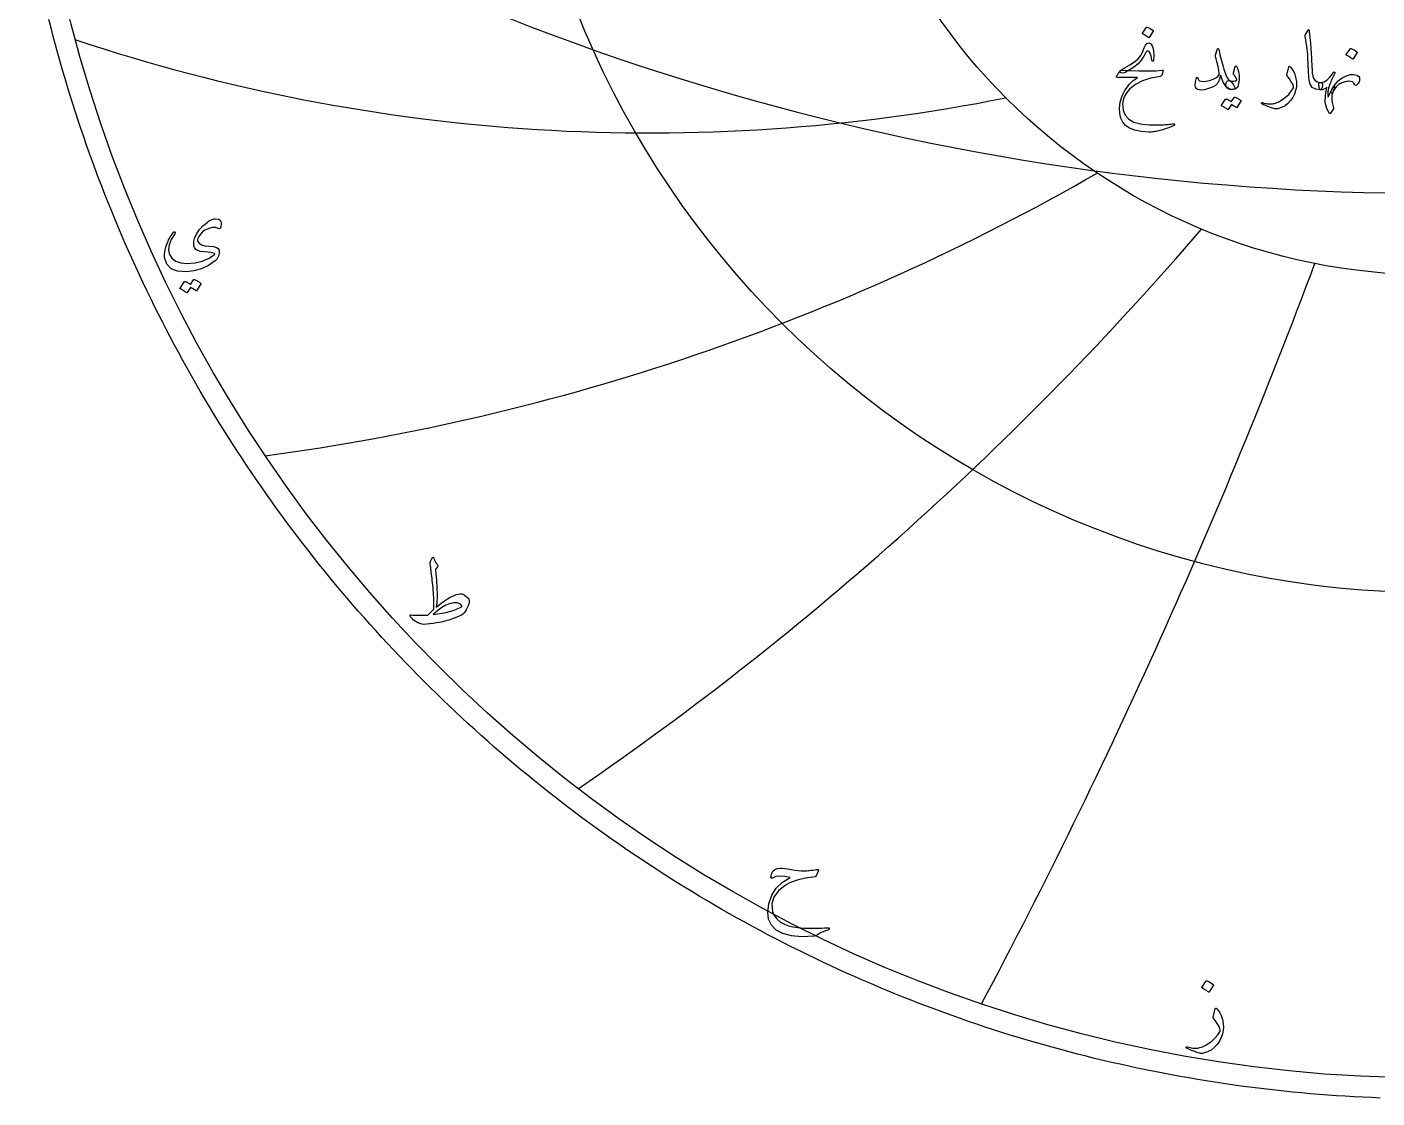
# Model space of a CAD drawing. Header units: millimetres. Extents: x -84 to 84, y -84 to 86.
# Drawn here: x -82.3 to -3.3, y -83.5 to -20.7 of the extents above; entities that cross this region are included whole.
import ezdxf

# ---------------------------------------------------------------- set-up
doc = ezdxf.new("R2010")
doc.units = ezdxf.units.MM
for name, color, linetype in [('CUT_OUTER', 1, 'Continuous'), ('ENGRAVE', 7, 'Continuous'), ('ENGRAVE_FINE', 8, 'Continuous'), ('TEXT', 5, 'Continuous')]:
    doc.layers.add(name, color=color, linetype=linetype)

msp = doc.modelspace()

# ---------------------------------------------------------------- linework, layer by layer
at = {"layer": 'CUT_OUTER'}
msp.add_lwpolyline([(-3.0761, -83.5159), (-3.5885, -83.4954), (-4.1007, -83.4718), (-4.6128, -83.4451), (-5.1247, -83.4152), (-5.6365, -83.3822), (-6.148, -83.3461), (-6.6593, -83.3068), (-7.1703, -83.2643), (-7.6811, -83.2188), (-8.1915, -83.1701), (-8.7017, -83.1182), (-9.2115, -83.0633), (-9.721, -83.0052), (-10.2302, -82.944), (-10.7389, -82.8797), (-11.2472, -82.8122), (-11.7552, -82.7416), (-12.2626, -82.668), (-12.7696, -82.5912), (-13.2762, -82.5112), (-13.7822, -82.4282), (-14.2877, -82.3421), (-14.7927, -82.2529), (-15.2971, -82.1606), (-15.8009, -82.0652), (-16.3042, -81.9667), (-16.8068, -81.8651), (-17.3088, -81.7604), (-17.8102, -81.6527), (-18.3108, -81.5419), (-18.8108, -81.428), (-19.3101, -81.311), (-19.8087, -81.191), (-20.3065, -81.0679), (-20.8035, -80.9418), (-21.2998, -80.8126), (-21.7952, -80.6804), (-22.2899, -80.5452), (-22.7836, -80.4069), (-23.2766, -80.2656), (-23.7686, -80.1212), (-24.2598, -79.9739), (-24.7501, -79.8235), (-25.2394, -79.6702), (-25.7278, -79.5138), (-26.2152, -79.3544), (-26.7016, -79.1921), (-27.187, -79.0268), (-27.6714, -78.8585), (-28.1547, -78.6872), (-28.637, -78.513), (-29.1182, -78.3358), (-29.5983, -78.1556), (-30.0773, -77.9725), (-30.5552, -77.7865), (-31.0319, -77.5976), (-31.5075, -77.4057), (-31.9818, -77.2109), (-32.455, -77.0132), (-32.9269, -76.8126), (-33.3976, -76.6092), (-33.867, -76.4028), (-34.3352, -76.1936), (-34.8021, -75.9814), (-35.2676, -75.7665), (-35.7318, -75.5486), (-36.1947, -75.328), (-36.6563, -75.1045), (-37.1164, -74.8781), (-37.5751, -74.649), (-38.0325, -74.417), (-38.4884, -74.1823), (-38.9428, -73.9447), (-39.3958, -73.7044), (-39.8473, -73.4612), (-40.2973, -73.2154), (-40.7458, -72.9667), (-41.1927, -72.7153), (-41.6381, -72.4612), (-42.082, -72.2044), (-42.5242, -71.9448), (-42.9649, -71.6825), (-43.4039, -71.4175), (-43.8413, -71.1499), (-44.277, -70.8795), (-44.7111, -70.6065), (-45.1435, -70.3309), (-45.5742, -70.0525), (-46.0031, -69.7716), (-46.4304, -69.488), (-46.8559, -69.2018), (-47.2796, -68.913), (-47.7016, -68.6216), (-48.1217, -68.3276), (-48.5401, -68.0311), (-48.9566, -67.7319), (-49.3713, -67.4303), (-49.7841, -67.1261), (-50.195, -66.8193), (-50.6041, -66.5101), (-51.0112, -66.1983), (-51.4164, -65.8841), (-51.8197, -65.5674), (-52.2211, -65.2482), (-52.6204, -64.9265), (-53.0178, -64.6024), (-53.4132, -64.2759), (-53.8066, -63.9469), (-54.198, -63.6156), (-54.5873, -63.2818), (-54.9745, -62.9457), (-55.3597, -62.6072), (-55.7429, -62.2663), (-56.1239, -61.9231), (-56.5028, -61.5776), (-56.8795, -61.2297), (-57.2542, -60.8796), (-57.6266, -60.5271), (-57.9969, -60.1724), (-58.365, -59.8154), (-58.731, -59.4562), (-59.0947, -59.0947), (-59.4562, -58.731), (-59.8154, -58.365), (-60.1724, -57.9969), (-60.5271, -57.6266), (-60.8796, -57.2542), (-61.2297, -56.8795), (-61.5776, -56.5028), (-61.9231, -56.1239), (-62.2663, -55.7429), (-62.6072, -55.3597), (-62.9457, -54.9745), (-63.2818, -54.5873), (-63.6156, -54.198), (-63.9469, -53.8066), (-64.2759, -53.4132), (-64.6024, -53.0178), (-64.9265, -52.6204), (-65.2482, -52.2211), (-65.5674, -51.8197), (-65.8841, -51.4164), (-66.1983, -51.0112), (-66.5101, -50.6041), (-66.8193, -50.195), (-67.1261, -49.7841), (-67.4303, -49.3713), (-67.7319, -48.9566), (-68.0311, -48.5401), (-68.3276, -48.1217), (-68.6216, -47.7016), (-68.913, -47.2796), (-69.2018, -46.8559), (-69.488, -46.4304), (-69.7716, -46.0031), (-70.0525, -45.5742), (-70.3309, -45.1435), (-70.6065, -44.7111), (-70.8795, -44.277), (-71.1499, -43.8413), (-71.4175, -43.4039), (-71.6825, -42.9649), (-71.9448, -42.5242), (-72.2044, -42.082), (-72.4612, -41.6381), (-72.7153, -41.1927), (-72.9667, -40.7458), (-73.2154, -40.2973), (-73.4612, -39.8473), (-73.7044, -39.3958), (-73.9447, -38.9428), (-74.1823, -38.4884), (-74.417, -38.0325), (-74.649, -37.5751), (-74.8781, -37.1164), (-75.1045, -36.6563), (-75.328, -36.1947), (-75.5486, -35.7318), (-75.7665, -35.2676), (-75.9814, -34.8021), (-76.1936, -34.3352), (-76.4028, -33.867), (-76.6092, -33.3976), (-76.8126, -32.9269), (-77.0132, -32.455), (-77.2109, -31.9818), (-77.4057, -31.5075), (-77.5976, -31.0319), (-77.7865, -30.5552), (-77.9725, -30.0773), (-78.1556, -29.5983), (-78.3358, -29.1182), (-78.513, -28.637), (-78.6872, -28.1547), (-78.8585, -27.6714), (-79.0268, -27.187), (-79.1921, -26.7016), (-79.3544, -26.2152), (-79.5138, -25.7278), (-79.6702, -25.2394), (-79.8235, -24.7501), (-79.9739, -24.2598), (-80.1212, -23.7686), (-80.2656, -23.2766), (-80.4069, -22.7836), (-80.5452, -22.2899), (-80.6804, -21.7952), (-80.8126, -21.2998), (-80.9418, -20.8035), (-81.0679, -20.3065)], dxfattribs=at)
at = {"layer": 'ENGRAVE'}
for radius in [82.35, 53.9054, 35.2859]:
    msp.add_circle((0, 0), radius, dxfattribs=at)
for centre, radius, start, end in [((-45.8557, 79.4244), 106.3804, 251.565951, 281.301331), ((-86.0414, 86.0414), 133.0866, 277.620698, 299.922233), ((-157.5137, 90.9406), 189.7012, 304.503564, 319.371254), ((-350.6284, 93.9506), 366.9779, 332.060127, 339.493972)]:
    msp.add_arc(centre, radius, start, end, dxfattribs=at)
at = {"layer": 'ENGRAVE_FINE'}
msp.add_arc((0, 117.2277), 147.726, 236.207433, 303.792567, dxfattribs=at)
at = {"layer": 'TEXT'}
for points in [[(-16.768, -20.7569), (-16.7619, -20.7509), (-16.7534, -20.7472), (-16.7424, -20.746), (-16.729, -20.7472), (-16.6343, -20.7856), (-16.5452, -20.8324), (-16.4614, -20.8878), (-16.3832, -20.9518), (-16.3756, -20.9615), (-16.3723, -20.9712), (-16.3732, -20.981), (-16.3784, -20.9907), (-16.6073, -21.3608), (-16.6158, -21.3697), (-16.6267, -21.3718), (-16.6401, -21.3672), (-16.656, -21.356), (-16.6696, -21.3462), (-16.6913, -21.3316), (-16.7208, -21.3121), (-16.7582, -21.2878), (-16.8042, -21.2586), (-16.8593, -21.2245), (-16.9235, -21.1855), (-16.9969, -21.1417), (-17.0066, -21.1344), (-17.0115, -21.1271), (-17.0115, -21.1198), (-17.0066, -21.1125)], [(-7.3052, -20.9274), (-7.2958, -20.9128), (-7.287, -20.9031), (-7.2788, -20.8982), (-7.2712, -20.8982), (-7.2596, -20.9046), (-7.2492, -20.9237), (-7.2401, -20.9557), (-7.2322, -21.0005), (-7.192, -21.3642), (-7.1591, -21.7005), (-7.1336, -22.0095), (-7.1153, -22.291), (-7.1036, -22.5318), (-7.0928, -22.7476), (-7.0829, -22.9385), (-7.0739, -23.1044), (-7.0661, -23.2453), (-7.0599, -23.3613), (-7.0552, -23.4523), (-7.052, -23.5183), (-7.0088, -23.7162), (-6.9132, -23.8617), (-6.7653, -23.9548), (-6.565, -23.9956), (-6.5093, -24.0102), (-6.4737, -24.0443), (-6.4581, -24.0979), (-6.4627, -24.1709), (-6.4855, -24.286), (-6.5102, -24.3682), (-6.5367, -24.4175), (-6.565, -24.4339), (-6.8468, -24.3968), (-7.0544, -24.2854), (-7.1877, -24.0997), (-7.2468, -23.8398), (-7.2561, -23.7154), (-7.2645, -23.5908), (-7.2719, -23.4658), (-7.2785, -23.3406), (-7.2844, -23.215), (-7.29, -23.0891), (-7.2953, -22.963), (-7.3004, -22.8365), (-7.3095, -22.5953), (-7.3223, -22.3781), (-7.3387, -22.185), (-7.3588, -22.0159), (-7.3826, -21.8535), (-7.41, -21.6805), (-7.441, -21.4968), (-7.4757, -21.3024), (-7.4803, -21.2674), (-7.4794, -21.2354), (-7.473, -21.2065), (-7.4611, -21.1807)], [(-18.3605, -23.382), (-18.3316, -23.348), (-18.2984, -23.3144), (-18.261, -23.2811), (-18.2193, -23.248), (-18.1733, -23.215), (-18.1231, -23.1817), (-18.0686, -23.148), (-18.0099, -23.1141), (-17.7493, -22.9601), (-17.5375, -22.8243), (-17.3743, -22.7068), (-17.2599, -22.6076), (-17.1713, -22.5099), (-17.0955, -22.4067), (-17.0325, -22.298), (-16.9823, -22.1839), (-16.9605, -22.1268), (-16.939, -22.0725), (-16.9179, -22.0209), (-16.897, -21.9721), (-16.8768, -21.9265), (-16.8575, -21.885), (-16.839, -21.8474), (-16.8215, -21.8138), (-16.7829, -21.7562), (-16.74, -21.7152), (-16.6928, -21.6905), (-16.6413, -21.6823), (-16.5911, -21.6905), (-16.5427, -21.7152), (-16.4961, -21.7562), (-16.4514, -21.8138), (-16.3957, -21.9453), (-16.3601, -22.1352), (-16.3446, -22.3836), (-16.3491, -22.6904), (-16.3522, -22.7181), (-16.3613, -22.7379), (-16.3765, -22.7498), (-16.3978, -22.7537), (-16.4197, -22.7495), (-16.4368, -22.7367), (-16.449, -22.7154), (-16.4563, -22.6855), (-16.4937, -22.4512), (-16.5476, -22.2837), (-16.6179, -22.1833), (-16.7047, -22.1498), (-16.7269, -22.1538), (-16.7497, -22.1656), (-16.7731, -22.1854), (-16.7972, -22.2131), (-16.8078, -22.2297), (-16.8203, -22.2503), (-16.8346, -22.2748), (-16.8508, -22.3032), (-16.8687, -22.3356), (-16.8885, -22.372), (-16.9101, -22.4123), (-16.9336, -22.4566), (-17.073, -22.6849), (-17.2623, -22.8974), (-17.5015, -23.094), (-17.7907, -23.2748), (-17.7937, -23.2766), (-17.8029, -23.2821), (-17.8181, -23.2913), (-17.8394, -23.304), (-17.8668, -23.3205), (-17.9003, -23.3406), (-17.9398, -23.3643), (-17.9855, -23.3917), (-18.082, -23.4349), (-18.1767, -23.4477), (-18.2695, -23.4301), (-18.3605, -23.382)], [(-12.5212, -22.1255), (-12.4932, -22.2532), (-12.4627, -22.383), (-12.4299, -22.5149), (-12.3946, -22.649), (-12.3568, -22.7858), (-12.3166, -22.926), (-12.274, -23.0695), (-12.229, -23.2164), (-12.138, -23.4806), (-12.0549, -23.679), (-11.9797, -23.8118), (-11.9124, -23.8787), (-11.8537, -23.9186), (-11.7943, -23.9749), (-11.7343, -24.0477), (-11.6738, -24.1368), (-11.6166, -24.2473), (-11.6007, -24.3304), (-11.6263, -24.3861), (-11.6933, -24.4144), (-11.9097, -24.3925), (-12.1011, -24.2489), (-12.2676, -23.9834), (-12.4092, -23.5963), (-12.4122, -23.5899), (-12.4165, -23.5853), (-12.422, -23.5826), (-12.4287, -23.5816), (-12.4335, -23.5826), (-12.4384, -23.5853), (-12.4433, -23.5899), (-12.4481, -23.5963), (-12.4618, -23.659), (-12.4786, -23.7253), (-12.4984, -23.7953), (-12.5212, -23.869), (-12.5461, -23.9387), (-12.5723, -23.9968), (-12.5997, -24.0434), (-12.6283, -24.0784), (-12.7312, -24.1682), (-12.8597, -24.2476), (-13.0137, -24.3167), (-13.1933, -24.3755), (-13.3759, -24.419), (-13.5342, -24.4376), (-13.6681, -24.4312), (-13.7777, -24.3998), (-13.8714, -24.3213), (-13.9141, -24.1831), (-13.9055, -23.9853), (-13.8459, -23.7277), (-13.8401, -23.7192), (-13.8325, -23.7131), (-13.823, -23.7095), (-13.8118, -23.7083), (-13.7984, -23.7098), (-13.7874, -23.7144), (-13.7789, -23.722), (-13.7728, -23.7326), (-13.7497, -23.7865), (-13.7241, -23.8312), (-13.6961, -23.8668), (-13.6657, -23.8933), (-13.5707, -23.9286), (-13.4416, -23.9372), (-13.2785, -23.9189), (-13.0813, -23.8738), (-12.8709, -23.8063), (-12.7075, -23.7302), (-12.5909, -23.6456), (-12.5212, -23.5524), (-12.5096, -23.4581), (-12.5285, -23.2967), (-12.5778, -23.0684), (-12.6575, -22.7732), (-12.6959, -22.6177), (-12.7184, -22.4919), (-12.7251, -22.3961), (-12.716, -22.33), (-12.6235, -22.067), (-12.6134, -22.0393), (-12.6028, -22.0195), (-12.5915, -22.0077), (-12.5796, -22.0037), (-12.565, -22.0113), (-12.5504, -22.0341), (-12.5358, -22.0722), (-12.5212, -22.1255)], [(-4.8263, -22.0086), (-4.8202, -22.0025), (-4.8117, -21.9988), (-4.8008, -21.9976), (-4.7874, -21.9988), (-4.6927, -22.0372), (-4.6035, -22.0841), (-4.5198, -22.1395), (-4.4416, -22.2034), (-4.434, -22.2131), (-4.4306, -22.2229), (-4.4315, -22.2326), (-4.4367, -22.2423), (-4.6656, -22.6125), (-4.6741, -22.6213), (-4.6851, -22.6234), (-4.6985, -22.6189), (-4.7143, -22.6076), (-4.728, -22.5979), (-4.7496, -22.5833), (-4.7792, -22.5638), (-4.8166, -22.5394), (-4.8626, -22.5102), (-4.9176, -22.4761), (-4.9819, -22.4372), (-5.0552, -22.3933), (-5.065, -22.386), (-5.0698, -22.3787), (-5.0698, -22.3714), (-5.065, -22.3641)], [(-17.8345, -23.2992), (-17.2096, -23.3211), (-16.6693, -23.3235), (-16.2137, -23.3065), (-15.8426, -23.2699), (-15.8312, -23.2686), (-15.8213, -23.2693), (-15.813, -23.2722), (-15.8061, -23.2773), (-15.8011, -23.2841), (-15.7982, -23.2925), (-15.7974, -23.3024), (-15.7988, -23.3138), (-15.8084, -23.3582), (-15.8177, -23.399), (-15.8267, -23.4361), (-15.8353, -23.4696), (-15.8437, -23.4995), (-15.8518, -23.5256), (-15.8595, -23.5482), (-15.867, -23.567), (-15.8828, -23.5972), (-15.9011, -23.6194), (-15.9218, -23.6337), (-15.9449, -23.6401), (-16.5074, -23.7421), (-16.9969, -23.9019), (-17.4133, -24.1195), (-17.7566, -24.395), (-17.9301, -24.5931), (-18.0561, -24.8028), (-18.1347, -25.0241), (-18.1657, -25.257), (-18.1359, -25.6225), (-18.0172, -25.9205), (-17.8096, -26.151), (-17.5131, -26.3138), (-17.3594, -26.3631), (-17.1905, -26.4039), (-17.0063, -26.4362), (-16.8069, -26.4599), (-16.5926, -26.4754), (-16.3637, -26.483), (-16.1202, -26.4827), (-15.8621, -26.4745), (-15.7703, -26.4693), (-15.6801, -26.4636), (-15.5914, -26.4572), (-15.5042, -26.4502), (-15.4191, -26.4426), (-15.3367, -26.4343), (-15.2571, -26.4255), (-15.1803, -26.4161), (-15.1569, -26.4149), (-15.1401, -26.4209), (-15.1301, -26.4343), (-15.1267, -26.455), (-15.1285, -26.4791), (-15.134, -26.4976), (-15.1432, -26.5107), (-15.1559, -26.5183), (-15.2935, -26.5765), (-15.4238, -26.6291), (-15.5468, -26.6763), (-15.6624, -26.718), (-15.7705, -26.7545), (-15.8706, -26.7862), (-15.9629, -26.813), (-16.0472, -26.8349), (-16.1265, -26.851), (-16.2036, -26.8653), (-16.2787, -26.8778), (-16.3516, -26.8885), (-16.4226, -26.8967), (-16.4922, -26.9019), (-16.5602, -26.904), (-16.6267, -26.9031), (-17.0809, -26.8678), (-17.4595, -26.7911), (-17.7627, -26.673), (-17.9904, -26.5135), (-18.1575, -26.3141), (-18.2741, -26.0812), (-18.3401, -25.8149), (-18.3556, -25.5151), (-18.3078, -25.1431), (-18.1937, -24.7821), (-18.0132, -24.4321), (-17.7663, -24.093), (-17.6699, -23.9904), (-17.5606, -23.8921), (-17.4385, -23.7981), (-17.3037, -23.7083), (-18.4823, -23.6985), (-18.5106, -23.6863), (-18.5224, -23.6644), (-18.5179, -23.6328), (-18.4969, -23.5914), (-18.4573, -23.5311), (-18.4214, -23.4769), (-18.3891, -23.4288), (-18.3605, -23.3868), (-18.3355, -23.3512), (-18.3142, -23.3223), (-18.2966, -23.3001), (-18.2826, -23.2846), (-18.2509, -23.2818), (-18.1657, -23.2833), (-18.0269, -23.2891), (-17.8345, -23.2992)], [(-11.5374, -23.6985), (-11.566, -23.6507), (-11.5934, -23.6096), (-11.6196, -23.5752), (-11.6446, -23.5475), (-11.6625, -23.5238), (-11.6726, -23.4964), (-11.6747, -23.4654), (-11.6689, -23.4307), (-11.5666, -23.0605), (-11.5523, -23.0283), (-11.5338, -23.0191), (-11.5109, -23.0331), (-11.4838, -23.0703), (-11.4431, -23.1491), (-11.4084, -23.2444), (-11.3797, -23.3561), (-11.3572, -23.4842), (-11.3441, -23.6072), (-11.339, -23.7277), (-11.3417, -23.8458), (-11.3523, -23.9615), (-11.3697, -24.0623), (-11.3925, -24.1502), (-11.4208, -24.2254), (-11.4546, -24.2878), (-11.4963, -24.3341), (-11.5532, -24.3706), (-11.6254, -24.3974), (-11.7127, -24.4144), (-11.8022, -24.4178), (-11.8856, -24.4035), (-11.9629, -24.3715), (-12.0342, -24.3219), (-12.0893, -24.2589), (-12.1182, -24.1868), (-12.1209, -24.1055), (-12.0975, -24.0151), (-12.06, -23.9411), (-12.0159, -23.8945), (-11.9651, -23.8754), (-11.9075, -23.8836), (-11.7748, -23.9156), (-11.6592, -23.9189), (-11.5605, -23.8936), (-11.479, -23.8398), (-11.4771, -23.8255), (-11.4863, -23.7971), (-11.5064, -23.7548), (-11.5374, -23.6985)], [(-8.4254, -23.0751), (-8.4226, -23.0663), (-8.4193, -23.0593), (-8.4153, -23.0541), (-8.4108, -23.0508), (-8.3971, -23.0496), (-8.3803, -23.0557), (-8.3605, -23.0691), (-8.3377, -23.0898), (-8.2488, -23.1954), (-8.1721, -23.3174), (-8.1076, -23.4559), (-8.0552, -23.6109), (-8.0145, -23.7777), (-7.9895, -23.942), (-7.9804, -24.104), (-7.9871, -24.2635), (-8.0303, -24.4735), (-8.1015, -24.675), (-8.2007, -24.868), (-8.328, -25.0524), (-8.4802, -25.2195), (-8.6543, -25.3556), (-8.8503, -25.4606), (-9.0682, -25.5346), (-9.1267, -25.5471), (-9.1851, -25.5504), (-9.2436, -25.5446), (-9.302, -25.5297), (-9.4367, -25.4827), (-9.5583, -25.439), (-9.6668, -25.3987), (-9.7622, -25.3617), (-9.8443, -25.328), (-9.9126, -25.2978), (-9.9672, -25.2708), (-10.0082, -25.2472), (-10.0167, -25.2399), (-10.0228, -25.2326), (-10.0264, -25.2253), (-10.0277, -25.218), (-10.0267, -25.2086), (-10.024, -25.1998), (-10.0194, -25.1915), (-10.0131, -25.1839), (-10.0048, -25.1781), (-9.9948, -25.1754), (-9.9829, -25.1757), (-9.9692, -25.1791), (-9.8858, -25.2014), (-9.8061, -25.2198), (-9.73, -25.2343), (-9.6575, -25.2448), (-9.5881, -25.2513), (-9.5212, -25.2539), (-9.4566, -25.2526), (-9.3945, -25.2472), (-9.3326, -25.2373), (-9.2685, -25.2223), (-9.2023, -25.202), (-9.134, -25.1766), (-9.0635, -25.1457), (-8.9909, -25.109), (-8.9162, -25.0666), (-8.8393, -25.0183), (-8.6235, -24.8631), (-8.4388, -24.6945), (-8.2851, -24.5124), (-8.1624, -24.317), (-8.1545, -24.3012), (-8.1502, -24.2829), (-8.1496, -24.2622), (-8.1527, -24.2391), (-8.2038, -24.1024), (-8.2841, -23.9506), (-8.3937, -23.7834), (-8.5325, -23.6011), (-8.5386, -23.5896), (-8.5423, -23.5792), (-8.5435, -23.5701), (-8.5423, -23.5622)], [(-5.7858, -24.395), (-5.8393, -24.51), (-5.8783, -24.6312), (-5.9026, -24.7584), (-5.9124, -24.8917), (-5.9081, -25.0305), (-5.8905, -25.1742), (-5.8594, -25.3227), (-5.815, -25.4761), (-5.8095, -25.4965), (-5.8077, -25.5139), (-5.8095, -25.5282), (-5.815, -25.5394), (-5.9903, -25.7878), (-6.0064, -25.8058), (-6.0207, -25.8158), (-6.0332, -25.818), (-6.0439, -25.8122), (-6.2107, -25.5264), (-6.2922, -25.1754), (-6.2886, -24.7593), (-6.1997, -24.2781), (-6.2846, -24.3463), (-6.3738, -24.395), (-6.4673, -24.4242), (-6.565, -24.4339), (-6.586, -24.4275), (-6.6052, -24.4083), (-6.6225, -24.3764), (-6.638, -24.3316), (-6.6469, -24.3047), (-6.6539, -24.2775), (-6.659, -24.2499), (-6.6624, -24.2221), (-6.6648, -24.1942), (-6.6673, -24.1667), (-6.6697, -24.1394), (-6.6721, -24.1125), (-6.6691, -24.0632), (-6.6502, -24.0273), (-6.6155, -24.0047), (-6.565, -23.9956), (-6.3662, -23.9512), (-6.179, -23.8422), (-6.0034, -23.6687), (-5.8393, -23.4307), (-5.8171, -23.4005), (-5.7943, -23.3832), (-5.7708, -23.3786), (-5.7468, -23.3868), (-5.7291, -23.4024), (-5.72, -23.4197), (-5.7194, -23.4389), (-5.7273, -23.4599), (-5.7704, -23.536), (-5.8119, -23.6133), (-5.852, -23.6918), (-5.8905, -23.7716), (-5.9274, -23.8525), (-5.9629, -23.9347), (-5.9968, -24.0181), (-6.0293, -24.1027), (-6.1011, -24.3332), (-6.1413, -24.5325), (-6.1498, -24.7009), (-6.1267, -24.8381), (-6.1245, -24.8424), (-6.123, -24.8454), (-6.1221, -24.8473), (-6.1218, -24.8479), (-6.1215, -24.8473), (-6.1206, -24.8454), (-6.1191, -24.8424), (-6.1169, -24.8381), (-6.0872, -24.7683), (-6.0567, -24.7), (-6.0252, -24.6331), (-5.9927, -24.5678), (-5.9591, -24.5038), (-5.9239, -24.4406), (-5.8873, -24.3784), (-5.8491, -24.317), (-5.8214, -24.2744), (-5.7967, -24.2489), (-5.7751, -24.2403), (-5.7565, -24.2489), (-5.7474, -24.2671), (-5.7492, -24.2976), (-5.762, -24.3402), (-5.7858, -24.395)], [(-4.5585, -24.132), (-4.6215, -24.0333), (-4.7034, -23.9664), (-4.8041, -23.9311), (-4.9237, -23.9274), (-4.9916, -23.9361), (-5.0589, -23.9475), (-5.1255, -23.9617), (-5.1916, -23.9786), (-5.257, -23.9988), (-5.3219, -24.023), (-5.3861, -24.0512), (-5.4497, -24.0833), (-5.5587, -24.1563), (-5.6616, -24.2586), (-5.7584, -24.3901), (-5.8491, -24.5508), (-5.8749, -24.587), (-5.899, -24.608), (-5.9212, -24.6138), (-5.9416, -24.6044), (-5.9586, -24.5855), (-5.9659, -24.563), (-5.9635, -24.5368), (-5.9513, -24.507), (-5.9328, -24.4677), (-5.916, -24.4327), (-5.9011, -24.402), (-5.888, -24.3755), (-5.8765, -24.353), (-5.8661, -24.3341), (-5.857, -24.3189), (-5.8491, -24.3073), (-5.7775, -24.1995), (-5.7042, -24.1003), (-5.629, -24.0096), (-5.552, -23.9274), (-5.4731, -23.8535), (-5.3925, -23.7874), (-5.31, -23.7293), (-5.2257, -23.679), (-5.0093, -23.5807), (-4.8081, -23.5293), (-4.6221, -23.5247), (-4.4513, -23.567), (-4.3786, -23.6039), (-4.3259, -23.651), (-4.2934, -23.7086), (-4.2809, -23.7764), (-4.2882, -23.869), (-4.315, -23.9566), (-4.3612, -24.0394), (-4.427, -24.1174), (-4.4699, -24.1511), (-4.5061, -24.1648), (-4.5356, -24.1584), (-4.5585, -24.132)], [(-11.6251, -24.8674), (-11.619, -24.8613), (-11.6105, -24.8576), (-11.5995, -24.8564), (-11.5861, -24.8576), (-11.5382, -24.8756), (-11.4918, -24.8954), (-11.4469, -24.917), (-11.4035, -24.9404), (-11.3613, -24.966), (-11.3201, -24.994), (-11.2798, -25.0244), (-11.2403, -25.0573), (-11.2327, -25.0673), (-11.2294, -25.078), (-11.2303, -25.0893), (-11.2355, -25.1011), (-11.4692, -25.4713), (-11.4756, -25.4761), (-11.4851, -25.4761), (-11.4975, -25.4713), (-11.5131, -25.4615), (-11.5237, -25.4525), (-11.5411, -25.4402), (-11.5651, -25.4245), (-11.5959, -25.4055), (-11.6336, -25.3828), (-11.6786, -25.3562), (-11.731, -25.3256), (-11.7907, -25.2911), (-11.9757, -25.5784), (-11.9842, -25.5872), (-11.9952, -25.5894), (-12.0086, -25.5848), (-12.0244, -25.5735), (-12.0381, -25.5638), (-12.0597, -25.5492), (-12.0893, -25.5297), (-12.1267, -25.5054), (-12.1727, -25.4761), (-12.2278, -25.442), (-12.292, -25.4031), (-12.3653, -25.3592), (-12.3729, -25.3519), (-12.3763, -25.3446), (-12.3754, -25.3373), (-12.3702, -25.33), (-12.1316, -24.9745), (-12.1255, -24.9684), (-12.117, -24.9648), (-12.106, -24.9635), (-12.0926, -24.9648), (-12.0518, -24.978), (-12.0123, -24.9934), (-11.9739, -25.0109), (-11.9368, -25.0305), (-11.9008, -25.052), (-11.8661, -25.075), (-11.8327, -25.0995), (-11.8004, -25.1255)], [(-71.1341, -32.5578), (-71.3023, -32.5017), (-71.4899, -32.4994), (-71.6971, -32.551), (-71.9237, -32.6566), (-72.0675, -32.7572), (-72.1873, -32.8773), (-72.2831, -33.0169), (-72.3549, -33.176), (-72.362, -33.2079), (-72.3627, -33.241), (-72.3568, -33.2754), (-72.3445, -33.3111), (-72.262, -33.4221), (-72.1237, -33.5059), (-71.9295, -33.5624), (-71.6795, -33.5916), (-71.4328, -33.6179), (-71.2536, -33.6656), (-71.1419, -33.7348), (-71.0977, -33.8254), (-71.0928, -34.015), (-71.1302, -34.1838), (-71.2097, -34.3319), (-71.3315, -34.4592), (-71.7182, -34.7231), (-72.1302, -34.9176), (-72.5675, -35.0426), (-73.0302, -35.0981), (-73.5354, -35.0631), (-73.9133, -34.9111), (-74.164, -34.6423), (-74.2873, -34.2566), (-74.2945, -34.0449), (-74.264, -33.815), (-74.1958, -33.5669), (-74.0899, -33.3007), (-74.0531, -33.2267), (-74.0153, -33.1553), (-73.9765, -33.0864), (-73.9367, -33.0202), (-73.8956, -32.9562), (-73.8529, -32.8942), (-73.8086, -32.8341), (-73.7627, -32.776), (-73.738, -32.752), (-73.7159, -32.7423), (-73.6964, -32.7468), (-73.6795, -32.7656), (-73.6701, -32.789), (-73.6679, -32.8124), (-73.6727, -32.8358), (-73.6847, -32.8591), (-73.8984, -33.2033), (-74.025, -33.5137), (-74.0646, -33.7903), (-74.0172, -34.0332), (-73.8646, -34.289), (-73.6406, -34.4695), (-73.3451, -34.5747), (-72.9782, -34.6046), (-72.5081, -34.5673), (-72.0847, -34.4708), (-71.7081, -34.3153), (-71.3782, -34.1007), (-71.3584, -34.0825), (-71.351, -34.0644), (-71.3558, -34.0462), (-71.373, -34.028), (-71.4428, -33.9942), (-71.5639, -33.9657), (-71.7364, -33.9423), (-71.9601, -33.9241), (-72.1877, -33.8962), (-72.3614, -33.8436), (-72.4812, -33.7663), (-72.5471, -33.6643), (-72.5776, -33.5445), (-72.586, -33.4189), (-72.5724, -33.2874), (-72.5367, -33.1501), (-72.4208, -32.8803), (-72.2601, -32.6319), (-72.0545, -32.4049), (-71.8042, -32.1994), (-71.7376, -32.1507), (-71.673, -32.1085), (-71.6104, -32.0728), (-71.5497, -32.0436), (-71.4912, -32.0205), (-71.4354, -32.0033), (-71.3821, -31.9919), (-71.3315, -31.9864), (-71.1334, -32.0049), (-71.012, -32.0916), (-70.9672, -32.2465), (-70.999, -32.4695), (-71.023, -32.5296), (-71.0536, -32.5643), (-71.0906, -32.5738), (-71.1341, -32.5578)], [(-72.5886, -35.5553), (-72.5821, -35.5488), (-72.573, -35.5449), (-72.5614, -35.5436), (-72.5471, -35.5449), (-72.4959, -35.564), (-72.4464, -35.5851), (-72.3985, -35.6082), (-72.3523, -35.6332), (-72.3073, -35.6605), (-72.2633, -35.6903), (-72.2203, -35.7228), (-72.1782, -35.7579), (-72.1701, -35.7686), (-72.1665, -35.7799), (-72.1675, -35.792), (-72.173, -35.8046), (-72.4224, -36.1994), (-72.4292, -36.2046), (-72.4393, -36.2046), (-72.4526, -36.1994), (-72.4691, -36.189), (-72.4805, -36.1795), (-72.499, -36.1663), (-72.5247, -36.1496), (-72.5575, -36.1293), (-72.5977, -36.1051), (-72.6458, -36.0767), (-72.7016, -36.0441), (-72.7653, -36.0072), (-72.9627, -36.3137), (-72.9717, -36.3231), (-72.9834, -36.3254), (-72.9977, -36.3205), (-73.0146, -36.3085), (-73.0292, -36.2981), (-73.0523, -36.2825), (-73.0838, -36.2618), (-73.1237, -36.2358), (-73.1727, -36.2046), (-73.2315, -36.1683), (-73.3, -36.1267), (-73.3782, -36.0799), (-73.3864, -36.0722), (-73.3899, -36.0644), (-73.389, -36.0566), (-73.3834, -36.0488), (-73.1289, -35.6696), (-73.1224, -35.6631), (-73.1133, -35.6592), (-73.1016, -35.6579), (-73.0873, -35.6592), (-73.0438, -35.6733), (-73.0016, -35.6897), (-72.9607, -35.7084), (-72.9211, -35.7293), (-72.8828, -35.7522), (-72.8458, -35.7767), (-72.8101, -35.8028), (-72.7756, -35.8306)], [(-58.7323, -52.1214), (-58.7077, -52.0649), (-58.6856, -52.0149), (-58.6661, -51.9714), (-58.6492, -51.9344), (-58.6353, -51.9042), (-58.6245, -51.8811), (-58.6171, -51.8652), (-58.6129, -51.8564), (-58.6041, -51.8451), (-58.5934, -51.837), (-58.5807, -51.8321), (-58.5661, -51.8305), (-58.5541, -51.8324), (-58.544, -51.8383), (-58.5359, -51.848), (-58.5297, -51.8616), (-58.5025, -51.9279), (-58.4778, -51.9863), (-58.4557, -52.037), (-58.4362, -52.0798), (-58.425, -52.0986), (-58.4122, -52.1188), (-58.3978, -52.1402), (-58.3817, -52.1629), (-58.3637, -52.187), (-58.3434, -52.2123), (-58.3208, -52.2389), (-58.296, -52.2668), (-58.2804, -52.2951), (-58.2752, -52.3227), (-58.2804, -52.3496), (-58.296, -52.3759), (-58.3947, -52.5058), (-58.408, -52.5269), (-58.4168, -52.5486), (-58.421, -52.571), (-58.4206, -52.5941), (-58.37, -53.1659), (-58.3375, -53.6292), (-58.3232, -53.984), (-58.3271, -54.2305), (-58.3325, -54.3225), (-58.3382, -54.4065), (-58.3442, -54.4823), (-58.3505, -54.55), (-58.3572, -54.6099), (-58.3642, -54.6623), (-58.3715, -54.7073), (-58.3791, -54.7448), (-58.2237, -54.6259), (-58.0797, -54.5188), (-57.9471, -54.4233), (-57.8258, -54.3396), (-57.7163, -54.2672), (-57.6187, -54.2058), (-57.5331, -54.1555), (-57.4596, -54.1162), (-57.3288, -54.0577), (-57.2064, -54.0123), (-57.0924, -53.9798), (-56.9869, -53.9603), (-56.931, -53.9587), (-56.8726, -53.9694), (-56.8115, -53.9925), (-56.7479, -54.0279), (-56.6219, -54.1172), (-56.5297, -54.2032), (-56.4713, -54.286), (-56.4466, -54.3655), (-56.4482, -54.4542), (-56.4687, -54.5539), (-56.508, -54.6646), (-56.5661, -54.7863), (-56.631, -54.9061), (-56.6908, -55.0058), (-56.7453, -55.0854), (-56.7947, -55.1448), (-56.896, -55.2198), (-57.07, -55.3045), (-57.3167, -55.399), (-57.6362, -55.5032), (-57.8143, -55.5548), (-57.9953, -55.6006), (-58.1792, -55.6406), (-58.3661, -55.6746), (-58.5552, -55.7032), (-58.746, -55.7266), (-58.9383, -55.7448), (-59.1323, -55.7578), (-59.2033, -55.7435), (-59.2707, -55.7266), (-59.3345, -55.7071), (-59.3947, -55.685), (-59.452, -55.6604), (-59.507, -55.6331), (-59.5598, -55.6032), (-59.6103, -55.5707), (-59.6989, -55.5058), (-59.7726, -55.4409), (-59.8314, -55.3759), (-59.8752, -55.311), (-59.8992, -55.2571), (-59.9038, -55.2201), (-59.8888, -55.2), (-59.8544, -55.1967), (-59.7572, -55.2082), (-59.6525, -55.2168), (-59.5403, -55.2225), (-59.4207, -55.2253), (-59.2935, -55.2251), (-59.159, -55.222), (-59.0169, -55.216), (-58.8674, -55.2071), (-58.5245, -54.8694), (-58.5182, -54.7337), (-58.5148, -54.5967), (-58.5143, -54.4584), (-58.5168, -54.3188), (-58.5218, -54.1776), (-58.5291, -54.0344), (-58.5387, -53.8892), (-58.5505, -53.7422), (-58.5638, -53.5965), (-58.5778, -53.4558), (-58.5924, -53.3199), (-58.6077, -53.1889), (-58.6229, -53.0624), (-58.6375, -52.9402), (-58.6515, -52.8222), (-58.6648, -52.7084), (-58.6773, -52.603), (-58.6888, -52.5103), (-58.6994, -52.4303), (-58.709, -52.3629), (-58.7176, -52.3079), (-58.7252, -52.2649), (-58.7319, -52.2339), (-58.7375, -52.2149), (-58.7411, -52.1935), (-58.7414, -52.1707), (-58.7385, -52.1467), (-58.7323, -52.1214)], [(-57.6206, -54.5526), (-57.8216, -54.636), (-58.0453, -54.7668), (-58.2918, -54.9451), (-58.5609, -55.1707), (-58.3, -55.1384), (-58.0525, -55.0987), (-57.8182, -55.0514), (-57.5973, -54.9967), (-57.39, -54.9352), (-57.1966, -54.8675), (-57.0172, -54.7936), (-56.8518, -54.7136), (-56.9641, -54.575), (-57.1297, -54.5019), (-57.3486, -54.4944), (-57.6206, -54.5526)], [(-35.9929, -70.2168), (-36.1176, -70.4973), (-36.1289, -70.5158), (-36.1422, -70.5297), (-36.1575, -70.5392), (-36.1747, -70.544), (-36.751, -70.6349), (-37.2332, -70.7466), (-37.6212, -70.8791), (-37.915, -71.0323), (-38.327, -71.3684), (-38.5916, -71.7375), (-38.7088, -72.1398), (-38.6786, -72.5752), (-38.5871, -72.8109), (-38.4319, -73.0194), (-38.213, -73.2005), (-37.9306, -73.3544), (-37.7322, -73.4233), (-37.4851, -73.4791), (-37.1893, -73.522), (-36.8448, -73.5518), (-36.6617, -73.5606), (-36.4812, -73.5661), (-36.3033, -73.5684), (-36.128, -73.5674), (-35.9559, -73.5635), (-35.7877, -73.557), (-35.6234, -73.5479), (-35.463, -73.5363), (-35.4254, -73.5337), (-35.3955, -73.5363), (-35.3734, -73.544), (-35.3591, -73.557), (-35.3513, -73.5729), (-35.3487, -73.5895), (-35.3513, -73.6067), (-35.3591, -73.6246), (-35.3648, -73.6341), (-35.3715, -73.6421), (-35.3791, -73.6484), (-35.3877, -73.6531), (-35.3969, -73.6572), (-35.4065, -73.6616), (-35.4164, -73.6663), (-35.4267, -73.6713), (-35.5763, -73.7191), (-35.7085, -73.7687), (-35.8231, -73.8204), (-35.9202, -73.8739), (-35.9823, -73.9126), (-36.039, -73.9454), (-36.0901, -73.9723), (-36.1358, -73.9934), (-36.1752, -74.0096), (-36.2078, -74.022), (-36.2336, -74.0304), (-36.2526, -74.035), (-36.963, -74.0613), (-37.5669, -74.0103), (-38.0643, -73.882), (-38.4552, -73.6765), (-38.7377, -73.3947), (-38.9046, -73.0427), (-38.9559, -72.6207), (-38.8916, -72.1285), (-38.7215, -71.6327), (-38.4552, -71.2103), (-38.0929, -70.8612), (-37.6345, -70.5856), (-37.9591, -70.5236), (-38.2423, -70.509), (-38.4838, -70.5418), (-38.6838, -70.622), (-38.7014, -70.6284), (-38.7176, -70.6323), (-38.7325, -70.6336), (-38.7462, -70.6323), (-38.7575, -70.6281), (-38.7656, -70.6207), (-38.7705, -70.6099), (-38.7721, -70.596), (-38.765, -70.5314), (-38.754, -70.4674), (-38.739, -70.4041), (-38.7202, -70.3414), (-38.654, -70.2197), (-38.5488, -70.1297), (-38.4046, -70.0716), (-38.2215, -70.0453), (-38.1056, -70.0463), (-37.9604, -70.0596), (-37.7861, -70.0853), (-37.5825, -70.1232), (-37.3724, -70.1612), (-37.1786, -70.1869), (-37.001, -70.2002), (-36.8397, -70.2012), (-36.7621, -70.1978), (-36.6799, -70.1927), (-36.5932, -70.1861), (-36.502, -70.1778), (-36.4062, -70.1676), (-36.3059, -70.1551), (-36.201, -70.1403), (-36.0916, -70.1232), (-36.0289, -70.1213), (-35.9916, -70.1362), (-35.9796, -70.1681), (-35.9929, -70.2168)], [(-13.2674, -76.6556), (-13.2609, -76.6491), (-13.2518, -76.6452), (-13.2401, -76.6439), (-13.2258, -76.6452), (-13.1248, -76.6861), (-13.0297, -76.7361), (-12.9404, -76.7952), (-12.857, -76.8634), (-12.8488, -76.8738), (-12.8453, -76.8842), (-12.8462, -76.8946), (-12.8518, -76.9049), (-13.0959, -77.2998), (-13.105, -77.3092), (-13.1167, -77.3114), (-13.131, -77.3066), (-13.1479, -77.2946), (-13.1625, -77.2842), (-13.1855, -77.2686), (-13.217, -77.2478), (-13.257, -77.2218), (-13.306, -77.1907), (-13.3648, -77.1543), (-13.4333, -77.1127), (-13.5115, -77.066), (-13.5219, -77.0582), (-13.5271, -77.0504), (-13.5271, -77.0426), (-13.5219, -77.0348)], [(-12.7375, -78.2712), (-12.7346, -78.2618), (-12.731, -78.2543), (-12.7268, -78.2488), (-12.7219, -78.2452), (-12.7073, -78.2439), (-12.6894, -78.2504), (-12.6683, -78.2647), (-12.644, -78.2868), (-12.5492, -78.3994), (-12.4673, -78.5296), (-12.3985, -78.6774), (-12.3427, -78.8426), (-12.2992, -79.0205), (-12.2725, -79.1959), (-12.2628, -79.3686), (-12.2699, -79.5387), (-12.316, -79.7628), (-12.392, -79.9777), (-12.4979, -80.1835), (-12.6336, -80.3803), (-12.7959, -80.5585), (-12.9816, -80.7037), (-13.1907, -80.8157), (-13.4232, -80.8946), (-13.4855, -80.9079), (-13.5479, -80.9115), (-13.6102, -80.9053), (-13.6725, -80.8894), (-13.8162, -80.8392), (-13.9459, -80.7926), (-14.0617, -80.7496), (-14.1635, -80.7102), (-14.251, -80.6743), (-14.3239, -80.642), (-14.3821, -80.6132), (-14.4258, -80.5881), (-14.4349, -80.5803), (-14.4414, -80.5725), (-14.4453, -80.5647), (-14.4466, -80.5569), (-14.4456, -80.5469), (-14.4427, -80.5374), (-14.4378, -80.5287), (-14.431, -80.5206), (-14.4222, -80.5144), (-14.4115, -80.5115), (-14.3989, -80.5118), (-14.3842, -80.5154), (-14.2953, -80.5392), (-14.2102, -80.5589), (-14.129, -80.5743), (-14.0518, -80.5855), (-13.9777, -80.5925), (-13.9063, -80.5952), (-13.8375, -80.5938), (-13.7713, -80.5881), (-13.7052, -80.5775), (-13.6368, -80.5615), (-13.5662, -80.5399), (-13.4933, -80.5128), (-13.4182, -80.4798), (-13.3407, -80.4407), (-13.261, -80.3954), (-13.179, -80.3439), (-12.9488, -80.1783), (-12.7518, -79.9985), (-12.5878, -79.8043), (-12.457, -79.5959), (-12.4485, -79.579), (-12.444, -79.5595), (-12.4433, -79.5374), (-12.4466, -79.5128), (-12.5011, -79.367), (-12.5868, -79.205), (-12.7037, -79.0267), (-12.8518, -78.8322), (-12.8583, -78.8199), (-12.8622, -78.8089), (-12.8635, -78.7991), (-12.8622, -78.7907)]]:
    msp.add_lwpolyline(points, close=True, dxfattribs=at)

doc.saveas('drawing.dxf')
